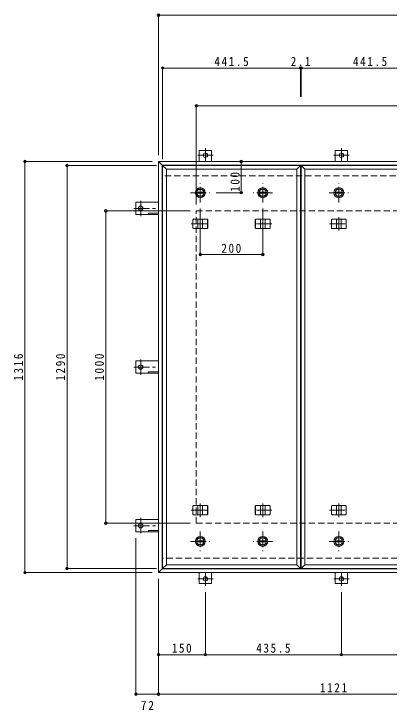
# Model space of a CAD drawing. Units: millimetres on the paper, enlarged 2 times, with parts at other scales. Extents: x -748 to 782, y -550 to 532.
# Drawn here: x -614.7 to -374.4, y 34 to 479.7 of the extents above; entities that cross this region are included whole.
import ezdxf

# ---------------------------------------------------------------- set-up
doc = ezdxf.new("R2010")
doc.units = ezdxf.units.MM
doc.header["$LTSCALE"] = 2
doc.header["$PDMODE"] = 32
doc.header["$PDSIZE"] = 1.6
doc.linetypes.add('CHAIN1', pattern=[8, 5, -1, 1, -1])
doc.linetypes.add('DASHED2', pattern=[3, 2, -1])
for name, color, linetype, lineweight in [('0-1_躯体', 2, 'CHAIN1', 9), ('0-2_仕上', 3, 'Continuous', 9), ('0-3_建具', 4, 'Continuous', 9), ('0-C', 4, 'Continuous', 9), ('0-E', 3, 'Continuous', 9), ('0-F', 7, 'Continuous', 9)]:
    doc.layers.add(name, color=color, linetype=linetype, lineweight=lineweight)
doc.styles.add('ＭＳ ゴシック', font='')
doc.styles.get('ＭＳ ゴシック').set_extended_font_data('MS Gothic')

msp = doc.modelspace()

# ---------------------------------------------------------------- linework, layer by layer
at = {"layer": '0-1_躯体', "linetype": 'DASHED2'}
for p, q in [((-76.045, 375.985), (-519.645, 375.985)), ((-497.845, 153.585), (-497.845, 353.585)), ((-97.845, 353.585), (-497.845, 353.585)), ((-97.845, 153.585), (-497.845, 153.585)), ((-164.97, 131.185), (-519.645, 131.185))]:
    msp.add_line(p, q, dxfattribs=at)
at = {"layer": '0-1_躯体'}
for p, q in [((-495.295, 358.985), (-495.295, 371.385)), ((-455.295, 358.985), (-455.295, 371.385)), ((-406.57, 358.985), (-406.57, 371.385)), ((-501.495, 365.185), (-489.095, 365.185)), ((-449.095, 365.185), (-461.495, 365.185)), ((-412.77, 365.185), (-400.37, 365.185)), ((-495.295, 148.185), (-495.295, 135.785)), ((-455.295, 148.185), (-455.295, 135.785)), ((-406.57, 148.185), (-406.57, 135.785)), ((-501.495, 141.985), (-489.095, 141.985)), ((-449.095, 141.985), (-461.495, 141.985)), ((-412.77, 141.985), (-400.37, 141.985))]:
    msp.add_line(p, q, dxfattribs=at)
at = {"layer": '0-2_仕上'}
for p, q in [((-519.445, 382.585), (-519.445, 124.585)), ((-433.545, 380.185), (-433.545, 126.985)), ((-431.145, 382.585), (-431.145, 124.585)), ((-430.72, 382.585), (-430.72, 124.585)), ((-519.445, 124.585), (-431.145, 124.585)), ((-430.72, 124.585), (-342.42, 124.585))]:
    msp.add_line(p, q, dxfattribs=at)
for points in [[(-517.045, 380.185), (-519.445, 382.585), (-431.145, 382.585)], [(-517.045, 380.185), (-517.045, 126.985), (-519.445, 124.585)], [(-517.045, 380.185), (-433.545, 380.185), (-431.145, 382.585)], [(-428.32, 380.185), (-430.72, 382.585), (-342.42, 382.585)], [(-428.32, 380.185), (-428.32, 126.985), (-430.72, 124.585)], [(-428.32, 380.185), (-344.82, 380.185), (-342.42, 382.585)], [(-517.045, 126.985), (-433.545, 126.985), (-431.145, 124.585)], [(-428.32, 126.985), (-344.82, 126.985), (-342.42, 124.585)]]:
    msp.add_lwpolyline(points, dxfattribs=at)
at = {"layer": '0-3_建具'}
for p, q in [((-522.045, 385.185), (-519.645, 382.785)), ((-522.045, 385.185), (-522.045, 121.985)), ((-522.045, 385.185), (-73.645, 385.185)), ((-519.645, 382.785), (-519.645, 124.385)), ((-519.645, 382.785), (-76.045, 382.785)), ((-500.062, 347.785), (-499.715, 348.185)), ((-500.062, 342.585), (-500.062, 347.785)), ((-499.982, 347.785), (-500.062, 347.785)), ((-499.982, 347.785), (-499.635, 348.185)), ((-499.982, 342.585), (-499.982, 347.785)), ((-490.874, 348.185), (-499.715, 348.185)), ((-496.795, 342.185), (-496.795, 348.185)), ((-493.795, 342.185), (-493.795, 348.185)), ((-490.608, 347.785), (-490.954, 348.185)), ((-490.528, 347.785), (-490.874, 348.185)), ((-490.608, 342.585), (-490.608, 347.785)), ((-490.608, 347.785), (-490.528, 347.785)), ((-490.528, 342.585), (-490.528, 347.785)), ((-460.062, 347.785), (-459.715, 348.185)), ((-460.062, 342.585), (-460.062, 347.785)), ((-459.982, 347.785), (-460.062, 347.785)), ((-459.982, 347.785), (-459.635, 348.185)), ((-459.982, 342.585), (-459.982, 347.785)), ((-450.874, 348.185), (-459.715, 348.185)), ((-456.795, 342.185), (-456.795, 348.185)), ((-453.795, 342.185), (-453.795, 348.185)), ((-450.608, 347.785), (-450.954, 348.185)), ((-450.528, 347.785), (-450.874, 348.185)), ((-450.608, 342.585), (-450.608, 347.785)), ((-450.608, 347.785), (-450.528, 347.785)), ((-450.528, 342.585), (-450.528, 347.785)), ((-411.337, 347.785), (-410.99, 348.185)), ((-411.337, 342.585), (-411.337, 347.785)), ((-411.257, 347.785), (-411.337, 347.785)), ((-411.257, 347.785), (-410.91, 348.185)), ((-411.257, 342.585), (-411.257, 347.785)), ((-402.149, 348.185), (-410.99, 348.185)), ((-408.07, 342.185), (-408.07, 348.185)), ((-405.07, 342.185), (-405.07, 348.185)), ((-401.883, 347.785), (-402.229, 348.185)), ((-401.803, 347.785), (-402.149, 348.185)), ((-401.883, 342.585), (-401.883, 347.785)), ((-401.883, 347.785), (-401.803, 347.785)), ((-401.803, 342.585), (-401.803, 347.785)), ((-500.062, 342.585), (-499.715, 342.185)), ((-499.982, 342.585), (-500.062, 342.585)), ((-499.982, 342.585), (-499.635, 342.185)), ((-499.715, 342.185), (-490.874, 342.185)), ((-490.608, 342.585), (-490.954, 342.185)), ((-490.528, 342.585), (-490.874, 342.185)), ((-490.608, 342.585), (-490.528, 342.585)), ((-460.062, 342.585), (-459.715, 342.185)), ((-459.982, 342.585), (-460.062, 342.585)), ((-459.982, 342.585), (-459.635, 342.185)), ((-459.715, 342.185), (-450.874, 342.185)), ((-450.608, 342.585), (-450.954, 342.185)), ((-450.528, 342.585), (-450.874, 342.185)), ((-450.608, 342.585), (-450.528, 342.585)), ((-411.337, 342.585), (-410.99, 342.185)), ((-411.257, 342.585), (-411.337, 342.585)), ((-411.257, 342.585), (-410.91, 342.185)), ((-410.99, 342.185), (-402.149, 342.185)), ((-401.883, 342.585), (-402.229, 342.185)), ((-401.803, 342.585), (-402.149, 342.185)), ((-401.883, 342.585), (-401.803, 342.585)), ((-500.062, 164.585), (-499.715, 164.985)), ((-499.982, 164.585), (-499.635, 164.985)), ((-490.874, 164.985), (-499.715, 164.985)), ((-496.795, 164.985), (-496.795, 158.985)), ((-493.795, 164.985), (-493.795, 158.985)), ((-490.608, 164.585), (-490.954, 164.985)), ((-490.528, 164.585), (-490.874, 164.985)), ((-460.062, 164.585), (-459.715, 164.985)), ((-459.982, 164.585), (-459.635, 164.985)), ((-450.874, 164.985), (-459.715, 164.985)), ((-456.795, 164.985), (-456.795, 158.985)), ((-453.795, 164.985), (-453.795, 158.985)), ((-450.608, 164.585), (-450.954, 164.985)), ((-450.528, 164.585), (-450.874, 164.985)), ((-411.337, 164.585), (-410.99, 164.985)), ((-411.257, 164.585), (-410.91, 164.985)), ((-402.149, 164.985), (-410.99, 164.985)), ((-408.07, 164.985), (-408.07, 158.985)), ((-405.07, 164.985), (-405.07, 158.985)), ((-401.883, 164.585), (-402.229, 164.985)), ((-401.803, 164.585), (-402.149, 164.985)), ((-499.982, 164.585), (-500.062, 164.585)), ((-500.062, 164.585), (-500.062, 159.385)), ((-499.982, 164.585), (-499.982, 159.385)), ((-490.608, 164.585), (-490.528, 164.585)), ((-490.608, 164.585), (-490.608, 159.385)), ((-490.528, 164.585), (-490.528, 159.385)), ((-459.982, 164.585), (-460.062, 164.585)), ((-460.062, 164.585), (-460.062, 159.385)), ((-459.982, 164.585), (-459.982, 159.385)), ((-450.608, 164.585), (-450.528, 164.585)), ((-450.608, 164.585), (-450.608, 159.385)), ((-450.528, 164.585), (-450.528, 159.385)), ((-411.257, 164.585), (-411.337, 164.585)), ((-411.337, 164.585), (-411.337, 159.385)), ((-411.257, 164.585), (-411.257, 159.385)), ((-401.883, 164.585), (-401.803, 164.585)), ((-401.883, 164.585), (-401.883, 159.385)), ((-401.803, 164.585), (-401.803, 159.385)), ((-499.982, 159.385), (-500.062, 159.385)), ((-500.062, 159.385), (-499.715, 158.985)), ((-499.982, 159.385), (-499.635, 158.985)), ((-499.715, 158.985), (-490.874, 158.985)), ((-490.608, 159.385), (-490.954, 158.985)), ((-490.528, 159.385), (-490.874, 158.985)), ((-490.608, 159.385), (-490.528, 159.385)), ((-459.982, 159.385), (-460.062, 159.385)), ((-460.062, 159.385), (-459.715, 158.985)), ((-459.982, 159.385), (-459.635, 158.985)), ((-459.715, 158.985), (-450.874, 158.985)), ((-450.608, 159.385), (-450.954, 158.985)), ((-450.528, 159.385), (-450.874, 158.985)), ((-450.608, 159.385), (-450.528, 159.385)), ((-411.257, 159.385), (-411.337, 159.385)), ((-411.337, 159.385), (-410.99, 158.985)), ((-411.257, 159.385), (-410.91, 158.985)), ((-410.99, 158.985), (-402.149, 158.985)), ((-401.883, 159.385), (-402.229, 158.985)), ((-401.803, 159.385), (-402.149, 158.985)), ((-401.883, 159.385), (-401.803, 159.385)), ((-519.645, 124.385), (-522.045, 121.985)), ((-522.045, 121.985), (-73.645, 121.985)), ((-519.645, 124.385), (-76.045, 124.385))]:
    msp.add_line(p, q, dxfattribs=at)
at = {"layer": '0-3_建具', "linetype": 'CHAIN1'}
for p, q in [((-495.295, 349.609), (-495.295, 340.961)), ((-455.295, 349.609), (-455.295, 340.961)), ((-406.57, 349.609), (-406.57, 340.961)), ((-501.177, 345.185), (-489.413, 345.185)), ((-449.413, 345.185), (-461.177, 345.185)), ((-412.451, 345.185), (-400.688, 345.185)), ((-495.295, 157.562), (-495.295, 166.21)), ((-455.295, 157.562), (-455.295, 166.21)), ((-406.57, 157.562), (-406.57, 166.21)), ((-501.177, 161.985), (-489.413, 161.985)), ((-449.413, 161.985), (-461.177, 161.985)), ((-412.452, 161.985), (-400.688, 161.985))]:
    msp.add_line(p, q, dxfattribs=at)
at = {"layer": '0-C'}
for p, q in [((-497.581, 365.435), (-493.008, 365.435)), ((-497.581, 364.935), (-493.008, 364.935)), ((-457.581, 365.435), (-453.008, 365.435)), ((-457.581, 364.935), (-453.008, 364.935)), ((-408.856, 365.435), (-404.283, 365.435)), ((-408.856, 364.935), (-404.283, 364.935)), ((-493.008, 142.235), (-497.581, 142.235)), ((-493.008, 141.735), (-497.581, 141.735)), ((-453.008, 142.235), (-457.581, 142.235)), ((-453.008, 141.735), (-457.581, 141.735)), ((-404.283, 142.235), (-408.856, 142.235)), ((-404.283, 141.735), (-408.856, 141.735))]:
    msp.add_line(p, q, dxfattribs=at)
at = {"layer": '0-C', "color": 2}
for centre, radius in [((-495.295, 365.185), 3.2), ((-495.295, 365.185), 2.4), ((-495.295, 365.185), 2.35), ((-455.295, 365.185), 3.2), ((-455.295, 365.185), 2.4), ((-455.295, 365.185), 2.35), ((-406.57, 365.185), 3.2), ((-406.57, 365.185), 2.4), ((-406.57, 365.185), 2.35), ((-495.295, 141.985), 3.2), ((-495.295, 141.985), 2.4), ((-495.295, 141.985), 2.35), ((-455.295, 141.985), 3.2), ((-455.295, 141.985), 2.4), ((-455.295, 141.985), 2.35), ((-406.57, 141.985), 3.2), ((-406.57, 141.985), 2.4), ((-406.57, 141.985), 2.35)]:
    msp.add_circle(centre, radius, dxfattribs=at)
at = {"layer": '0-C'}
for centre in [(-495.295, 365.185), (-455.295, 365.185), (-406.57, 365.185), (-495.295, 141.985), (-455.295, 141.985), (-406.57, 141.985)]:
    msp.add_circle(centre, 2.3, dxfattribs=at)
at = {"layer": '0-E'}
for p, q in [((-488.045, 392.225), (-496.045, 392.225)), ((-496.045, 385.185), (-496.045, 392.225)), ((-488.045, 385.185), (-488.045, 392.225)), ((-400.945, 392.225), (-408.945, 392.225)), ((-408.945, 385.185), (-408.945, 392.225)), ((-400.945, 385.185), (-400.945, 392.225)), ((-536.485, 351.185), (-536.485, 359.185)), ((-522.045, 359.185), (-536.485, 359.185)), ((-522.045, 351.185), (-536.485, 351.185)), ((-522.045, 352.085), (-528.485, 352.085)), ((-528.485, 351.185), (-528.485, 352.085)), ((-536.485, 249.585), (-536.485, 257.585)), ((-522.045, 257.585), (-536.485, 257.585)), ((-522.045, 250.485), (-528.485, 250.485)), ((-528.485, 249.585), (-528.485, 250.485)), ((-522.045, 249.585), (-536.485, 249.585)), ((-536.485, 155.985), (-536.485, 147.985)), ((-522.045, 155.985), (-536.485, 155.985)), ((-522.045, 147.985), (-536.485, 147.985)), ((-522.045, 148.885), (-528.485, 148.885)), ((-528.485, 147.985), (-528.485, 148.885)), ((-496.045, 121.985), (-496.045, 114.945)), ((-488.045, 121.985), (-488.045, 114.945)), ((-408.945, 121.985), (-408.945, 114.945)), ((-400.945, 121.985), (-400.945, 114.945)), ((-488.045, 114.945), (-496.045, 114.945)), ((-400.945, 114.945), (-408.945, 114.945))]:
    msp.add_line(p, q, dxfattribs=at)
at = {"layer": '0-E', "linetype": 'CHAIN1'}
for p, q in [((-492.045, 393.657), (-492.045, 385.225)), ((-404.945, 393.657), (-404.945, 385.225)), ((-487.077, 389.225), (-496.854, 389.225)), ((-399.977, 389.225), (-409.754, 389.225)), ((-533.485, 350.217), (-533.485, 359.995)), ((-537.917, 355.185), (-522.085, 355.185)), ((-533.485, 248.617), (-533.485, 258.395)), ((-537.917, 253.585), (-522.085, 253.585)), ((-533.485, 156.953), (-533.485, 147.176)), ((-537.917, 151.985), (-522.085, 151.985)), ((-492.045, 113.514), (-492.045, 121.945)), ((-404.945, 113.514), (-404.945, 121.945)), ((-487.077, 117.945), (-496.854, 117.945)), ((-399.977, 117.945), (-409.754, 117.945))]:
    msp.add_line(p, q, dxfattribs=at)
at = {"layer": '0-E'}
for centre in [(-492.045, 389.225), (-404.945, 389.225), (-533.485, 355.185), (-533.485, 253.585), (-533.485, 151.985), (-492.045, 117.945), (-404.945, 117.945)]:
    msp.add_circle(centre, 1.4, dxfattribs=at)
at = {"layer": '0-F'}
for p, q in [((-522.045, 479.455), (-522.045, 389.185)), ((-522.045, 478.855), (-73.645, 478.855)), ((-519.445, 445.597), (-519.445, 386.585)), ((-519.445, 444.997), (-431.145, 444.997)), ((-431.145, 445.597), (-431.145, 426.581)), ((-431.145, 444.997), (-430.72, 444.997)), ((-430.72, 445.597), (-430.72, 426.581)), ((-430.72, 444.997), (-342.42, 444.997)), ((-497.845, 421.462), (-497.845, 357.585)), ((-497.845, 420.862), (-97.845, 420.862)), ((-608.178, 385.185), (-526.045, 385.185)), ((-607.578, 385.185), (-607.578, 121.985)), ((-469.111, 385.185), (-469.111, 365.185)), ((-581.251, 382.585), (-523.445, 382.585)), ((-580.651, 382.585), (-580.651, 124.585)), ((-468.511, 365.185), (-485.095, 365.185)), ((-556.383, 353.585), (-501.845, 353.585)), ((-555.783, 153.585), (-555.783, 353.585)), ((-495.295, 325.02), (-495.295, 354.985)), ((-455.295, 325.02), (-455.295, 354.985)), ((-495.295, 325.62), (-455.295, 325.62)), ((-556.383, 153.585), (-501.845, 153.585)), ((-536.485, 43.577), (-536.485, 143.985)), ((-608.178, 121.985), (-526.045, 121.985)), ((-581.251, 124.585), (-523.445, 124.585)), ((-522.045, 43.577), (-522.045, 117.985)), ((-492.045, 68.818), (-492.045, 109.514)), ((-404.945, 68.818), (-404.945, 109.514)), ((-522.045, 69.418), (-492.045, 69.418)), ((-492.045, 69.418), (-404.945, 69.418)), ((-404.945, 69.418), (-317.845, 69.418)), ((-536.485, 44.177), (-522.045, 44.177)), ((-297.845, 44.177), (-522.045, 44.177))]:
    msp.add_line(p, q, dxfattribs=at)
for p in [(-522.045, 478.855), (-519.445, 444.997), (-431.145, 444.997), (-430.72, 444.997), (-497.845, 420.862), (-607.578, 385.185), (-580.651, 382.585), (-469.111, 385.185), (-469.111, 365.185), (-555.783, 353.585), (-495.295, 325.62), (-455.295, 325.62), (-555.783, 153.585), (-580.651, 124.585), (-607.578, 121.985), (-522.045, 69.418), (-492.045, 69.418), (-404.945, 69.418), (-536.485, 44.177), (-522.045, 44.177)]:
    msp.add_point(p, dxfattribs=at)

# ---------------------------------------------------------------- texts
at = {"layer": '0-F', "color": 2, "char_height": 5.865, "attachment_point": 7, "style": 'ＭＳ ゴシック'}
for s, insert in [('\\T1.28;\\W0.9;441.5', (-486.295, 446.197)), ('\\T1.27;\\W0.9;2.1', (-437.432, 446.197)), ('\\T1.28;\\W0.9;441.5', (-397.57, 446.197)), ('\\T1.27;\\W0.9;200', (-481.795, 326.62)), ('\\T1.27;\\W0.9;150', (-513.545, 70.618)), ('\\T1.28;\\W0.9;435.5', (-459.495, 70.618)), ('\\T1.28;\\W0.9;1121', (-418.695, 45.377)), ('\\T1.27;\\W0.95;72', (-533.515, 33.963))]:
    msp.add_mtext(s, dxfattribs=dict(at, insert=insert))
at = {"layer": '0-F', "color": 2, "char_height": 5.865, "attachment_point": 7, "rotation": 90, "style": 'ＭＳ ゴシック'}
for s, insert in [('\\T1.27;\\W0.9;100', (-470.071, 365.742)), ('\\T1.28;\\W0.9;1316', (-608.778, 244.835)), ('\\T1.28;\\W0.9;1290', (-581.851, 244.835)), ('\\T1.28;\\W0.9;1000', (-556.983, 244.835))]:
    msp.add_mtext(s, dxfattribs=dict(at, insert=insert))

doc.saveas('drawing.dxf')
